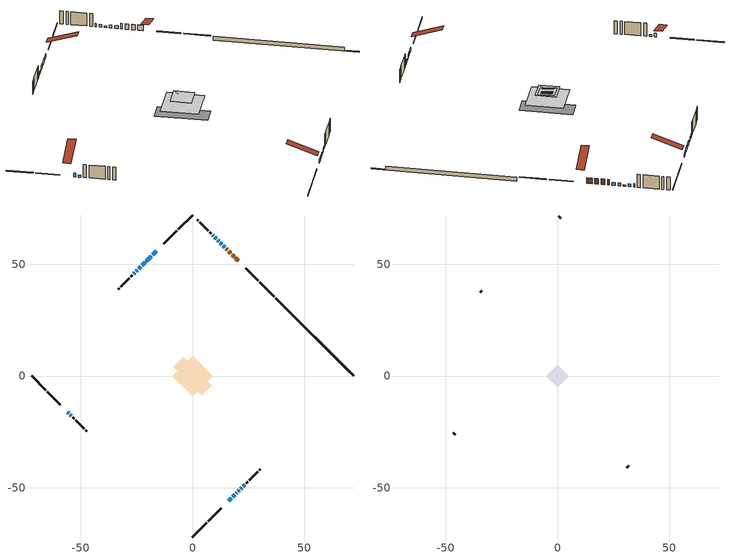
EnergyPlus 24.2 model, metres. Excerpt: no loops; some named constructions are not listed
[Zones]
conditioned space
 floor adiabatic (AdiabaticFloorConstruction): -9.14,0 0,9.14 9.14,0 0,-9.14 z3.15
 floor foundation (Slab1 construction): -8.7,4.11 -4.11,8.7 8.7,-4.11 4.11,-8.7 z-0.73
 wall outside (RimJoist1 construction): 0,-72.07 6.47,-65.6 / -72.07,0 -65.6,-6.47 / 0,72.07 -6.47,65.6 / 36.62,35.44 30.16,41.91 z0.71:1.01
 wall outside (RimJoist2 construction): 7.12,-64.94 12.86,-59.21 / -64.94,-7.12 -59.21,-12.86 / -7.12,64.94 -12.86,59.21 / 29.5,42.57 23.76,48.31 z0.71:1.01
 wall outside (AdiabaticWallConstruction 1): 20.49,51.57 19.25,52.82 / 18.59,53.48 17.79,54.28 / 17.14,54.93 16.22,55.84 / 15.57,56.5 15.18,56.89 z0.71:2.74
 wall outside (AdiabaticWallConstruction): -16.13,55.94 -17.82,54.25 z0.71:1.75; 16.13,-55.94 17.37,-54.7 z0.71:2.01; -18.48,53.59 -20.6,51.47 / -55.94,-16.13 -55.43,-16.63 z0.71:2.08; -21.26,50.81 -22.51,49.55 z0.71:2.23; 14.52,57.54 13.7,58.37 z0.71:1.7; 13.04,59.03 12.43,59.64 / 10.63,61.43 10.02,62.05 z0.71:1.73; 18.03,-54.04 18.85,-53.22 / 19.5,-52.57 19.81,-52.26 / -24.8,47.27 -25.18,46.89 / -25.83,46.24 -26.21,45.86 / 9.37,62.7 9.09,62.98 z0.71:1.93; 20.46,-51.61 20.95,-51.12 / -23.17,48.9 -24.14,47.93 / 11.78,60.29 11.29,60.78 z0.71:1.19; -54.78,-17.29 -54.24,-17.83 z0.71:1.4; 21.61,-50.46 22.11,-49.96 z0.71:1.68; 22.76,-49.3 23.36,-48.71 z0.71:1.65
 wall outside (Wall1 construction): 24.02,-48.05 24.72,-47.35 / -53.58,-18.49 -52.88,-19.19 / -26.87,45.2 -27.57,44.5 / 8.43,63.63 7.73,64.34 z0.71:5.59
 wall outside (Wall2 construction): 25.37,-46.69 29.21,-42.86 / -52.22,-19.84 -48.39,-23.68 / -28.22,43.84 -32.06,40.01 / 7.07,64.99 3.24,68.83 z0.71:5.59
 wall outside (Wall4 construction): 29.87,-42.2 30.31,-41.75 / -47.73,-24.34 -47.28,-24.78 / -32.72,39.35 -33.17,38.9 / 2.58,69.49 2.13,69.93 z0.71:5.59
 wall foundation (FoundationWall1 construction): 37.28,34.79,-0.73 37.28,34.79,0.71 68.59,3.48,0.71 68.59,3.48,-0.32 72.07,0,-0.32 72.07,0,-0.73
 window (WindowConstruction): -16.13,55.94 -17.82,54.25 z0.71:1.75
 window (WindowConstruction 5): 16.13,-55.94 17.37,-54.7 z0.71:2.01
 window (WindowConstruction 6): -18.48,53.59 -20.6,51.47 z0.71:2.08
 window (WindowConstruction 7): -21.26,50.81 -22.51,49.55 z0.71:2.23
 window (WindowConstruction 8): -55.94,-16.13 -55.43,-16.63 z0.71:2.08
 window (WindowConstruction 9): 14.52,57.54 13.7,58.37 z0.71:1.7
 window (WindowConstruction 10): 13.04,59.03 12.43,59.64 z0.71:1.72
 window (WindowConstruction 14): 18.03,-54.04 18.84,-53.22 z0.71:1.93
 window (WindowConstruction 15): 19.5,-52.57 19.81,-52.26 z0.71:1.93
 window (WindowConstruction 16): 20.46,-51.6 20.95,-51.12 z0.71:1.19
 window (WindowConstruction 17): -23.17,48.9 -24.14,47.93 z0.71:1.19
 window (WindowConstruction 18): 11.77,60.29 11.29,60.78 z0.71:1.19
 window (WindowConstruction 1): -54.78,-17.29 -54.24,-17.83 z0.71:1.4
 window (WindowConstruction 2): 10.63,61.44 10.02,62.05 z0.71:1.72
 window (WindowConstruction 3): 21.61,-50.46 22.11,-49.96 z0.71:1.68
 window (WindowConstruction 11): -24.8,47.27 -25.17,46.89 z0.71:1.93
 window (WindowConstruction 12): -25.83,46.24 -26.21,45.86 z0.71:1.93
 window (WindowConstruction 13): 9.37,62.7 9.09,62.98 z0.71:1.93
 window (WindowConstruction 4): 22.77,-49.3 23.36,-48.71 z0.71:1.65
 door (Door): 20.49,51.57 19.25,52.82 z0.71:2.74
 door (Door 1): 18.59,53.48 17.79,54.28 z0.71:2.74
 door (Door 2): 17.13,54.93 16.22,55.84 z0.71:2.74
 door (Door 3): 15.57,56.5 15.18,56.89 z0.71:2.74
 ceiling adiabatic (AdiabaticFloorConstruction): 0,-9.14 9.14,0 0,9.14 -9.14,0 z3.15
attic - vented
 floor to conditioned space (Floor1 construction Reversed): -5.04,0 0,5.04 5.04,0 0,-5.04 z5.59
 floor to conditioned space (Floor2 construction Reversed): -2.7,0 0,2.7 2.7,0 0,-2.7 z5.59
 floor to conditioned space (Floor3 construction Reversed): -4,0 0,4 4,0 0,-4 z5.59
 floor to conditioned space (Floor4 construction Reversed): -3.05,0 0,3.05 3.05,0 0,-3.05 z5.59
 wall outside (Wall5 construction): 30.97,-41.1 31.79,-40.28 / -46.63,-25.44 -45.81,-26.26 / -33.82,38.24 -34.64,37.43 / 1.48,70.59 0.66,71.41 z0.71:5.59
 roof outside (Roof1 construction): 15.47,-56.59,5.59 8.05,-49.17,9.08 6.1,-51.13,9.08 13.52,-58.55,5.59; -56.59,-15.47,5.59 -49.17,-8.05,9.08 -51.13,-6.1,9.08 -58.55,-13.52,5.59; -15.47,56.59,5.59 -8.05,49.17,9.08 -6.1,51.13,9.08 -13.52,58.55,5.59; 21.15,50.92,5.59 13.73,43.5,9.08 15.69,41.54,9.08 23.1,48.96,5.59
[Material] Roughness=Rough; Thermal Absorptance=0.9
Name | Thickness {m} | Conductivity {W/m-K} | Density {kg/m3} | Specific Heat {J/kg-K} | Solar Absorptance | Visible Absorptance
ceiling loosefill ins | 0.254 | 0.0480833 | 16.02 | 1046.75 | 0.7 | 0.7
ceiling loosefill ins 1 | 0.0846667 | 0.0480833 | 16.02 | 1046.75 | 0.7 | 0.7
ceiling stud and cavity | 0.1397 | 0.0778579 | 65.682 | 1177.47 | 0.7 | 0.7
ceiling stud and cavity 1 | 0.1397 | 0.136084 | 65.682 | 1177.47 | 0.7 | 0.7
ceiling stud and cavity 2 | 0.1397 | 0.0890429 | 65.682 | 1177.47 | 0.7 | 0.7
ceiling stud and cavity 3 | 0.1397 | 0.0884472 | 65.682 | 1177.47 | 0.7 | 0.7
gypsum board | 0.0127 | 0.160291 | 801 | 837.4 | 0.6 | 0.6
[Construction]
Floor1 construction: ceiling loosefill ins, ceiling stud and cavity, gypsum board
Floor2 construction: ceiling loosefill ins, ceiling stud and cavity 1, gypsum board
Floor3 construction: ceiling loosefill ins 1, ceiling stud and cavity 2, gypsum board
Floor4 construction: ceiling loosefill ins 1, ceiling stud and cavity 3, gypsum board
[EnergyManagementSystem:Program]
natural_vent_program: Set Tin = tin_s; Set Tout = tout_s; Set Wout = out_wt_s; Set Pbar = out_pb_s; Set Phiout = (@RhFnTdbWPb Tout Wout Pbar); Set MaxHR = 0.0115; Set Tnvsp = (htg_sp_s + clg_sp_s) / 2; Set NVavail = natural_vent_s; Set ClgSsnAvail = cool_season; Set Qnv = 0; Set Qwhf = 0; Set whole_house_fan_mix_act = 0; Set whole_house_fan_act = 0; If ((Wout < MaxHR) && (Tin > Tout) && (Tin > Tnvsp) && (ClgSsnAvail > 0)); Set WHF_Flow = 0; Set Adj = (Tin-Tnvsp)/(Tin-Tout); Set Adj = (@Min Adj 1); Set Adj = (@Max Adj 0); If (WHF_Flow > 0); Set Qwhf = WHF_Flow*Adj; Set whole_house_fan_mix_act = WHF_Flow*Adj; Set WHF_W = 0; Set whole_house_fan_act = WHF_W*Adj; ElseIf (NVavail > 0); Set NVArea = 0.0; Set Cs = 0.00016933180327889243; Set Cw = 3.0462489471994624e-05; Set Tdiff = Tin-Tout; Set dT = (@Abs Tdiff); Set Vwind = site_vw_s; Set SGNV = NVArea*Adj*((((Cs*dT)+(Cw*(Vwind^2)))^0.5)/1000); Set MaxNV = 3.0772231823155205; Set Qnv = (@Min SGNV MaxNV); EndIf; EndIf; Set natural_vent_flow_act = Qnv; Set whole_house_fan_flow_act = Qwhf; Set natural_vent_program_Qnv = Qnv; Set natural_vent_program_Qwhf = Qwhf
total_airflows_program: Set total_infil_flow_rate = 0; Set total_mechvent_flow_rate = 0; Set total_natvent_flow_rate = 0; Set total_whf_flow_rate = 0; Set total_infil_flow_rate = total_infil_flow_rate + (infil_program_Qinf * 1); Set total_mechvent_flow_rate = total_mechvent_flow_rate + (infil_program_Qfan * 1); Set total_natvent_flow_rate = total_natvent_flow_rate + (natural_vent_program_Qnv * 1); Set total_whf_flow_rate = total_whf_flow_rate + (natural_vent_program_Qwhf * 1)
total_loads_program: Set loads_htg_tot = 0; Set loads_clg_tot = 0; If htg_load_cond > 0; Set loads_htg_tot = loads_htg_tot + (htg_load_cond - clg_load_cond) * 1.0; EndIf; Set loads_htg_tot = (@Max loads_htg_tot 0); If clg_load_cond > 0; Set loads_clg_tot = loads_clg_tot + (clg_load_cond - htg_load_cond) * 0.0; EndIf; Set loads_clg_tot = (@Max loads_clg_tot 0)
unit_heater_supply_fan_disaggregate_program: Set unit_heater_supply_fan_primary_htg = 0; If unit_heater_htg_coil_s > 0; Set unit_heater_supply_fan_primary_htg = unit_heater_supply_fan_s; EndIf
unmet_hours_program: Set htg_unmet_hours = 0; Set clg_unmet_hours = 0; Set unit_htg_unmet_hours = 0; If ((DayOfYear >= 1) && (DayOfYear <= 365)); Set unit_htg_unmet_hours = unit_htg_unmet_hours + conditioned_space_htg_unmet_s; If unit_htg_unmet_hours > htg_unmet_hours; Set htg_unmet_hours = unit_htg_unmet_hours; EndIf; EndIf
water_heater_EC_adj: If WarmupFlag == 0; Set dhw_e_cons = water_heater_energy + water_heater_on_cycle_parasitic + water_heater_off_cycle_parasitic; Set water_heater_ec_adj_act = 0.0 * dhw_e_cons / 1; EndIf
[EnergyManagementSystem:ProgramCallingManager]
component_loads_program_calling_manager: EndOfZoneTimestepAfterZoneReporting; component_loads_program
fridge_schedule_program_calling_manager: BeginZoneTimestepAfterInitHeatBalance; fridge_schedule_program
infil_program_calling_manager: BeginZoneTimestepAfterInitHeatBalance; infil_program
natural_vent_program_calling_manager: BeginZoneTimestepAfterInitHeatBalance; natural_vent_program
total_airflows_program_calling_manager: EndOfZoneTimestepAfterZoneReporting; total_airflows_program
total_loads_program_calling_manager: EndOfZoneTimestepAfterZoneReporting; total_loads_program
unit_heater_supply_fan_disaggregate_program_calling_manager: EndOfSystemTimestepBeforeHVACReporting; unit_heater_supply_fan_disaggregate_program
unmet_hours_program_calling_manager: EndOfZoneTimestepBeforeZoneReporting; unmet_hours_program
water_heater_EC_adj_ProgramManager: EndOfSystemTimestepBeforeHVACReporting; water_heater_EC_adj
[EnergyManagementSystem:OutputVariable] Type of Data in Variable=Summed
Name | EMS Variable | Update Frequency | EMS Program or Subroutine | Units
unit heater supply fan disaggregate htg primary | unit_heater_supply_fan_primary_htg | SystemTimestep | unit_heater_supply_fan_disaggregate_program | J
loads_htg_tot_peakload_outvar; loads_htg_tot_annual_outvar; Energy Management System Output Variable 1; Energy Management System Output Variable 45 | loads_htg_tot | ZoneTimestep | total_loads_program | J
loads_clg_tot_peakload_outvar; loads_clg_tot_annual_outvar; Energy Management System Output Variable 2; Energy Management System Output Variable 46 | loads_clg_tot | ZoneTimestep | total_loads_program | J
htg_unmet_hours_annual_outvar; Energy Management System Output Variable 3 | htg_unmet_hours | ZoneTimestep | unmet_hours_program | hr
clg_unmet_hours_annual_outvar; Energy Management System Output Variable 4 | clg_unmet_hours | ZoneTimestep | unmet_hours_program | hr
loads_htg_roofs_annual_outvar; Energy Management System Output Variable 5 | loads_htg_roofs | ZoneTimestep | component_loads_program | J
loads_htg_ceilings_annual_outvar; Energy Management System Output Variable 6 | loads_htg_ceilings | ZoneTimestep | component_loads_program | J
loads_htg_walls_annual_outvar; Energy Management System Output Variable 7 | loads_htg_walls | ZoneTimestep | component_loads_program | J
loads_htg_rim_joists_annual_outvar; Energy Management System Output Variable 8 | loads_htg_rim_joists | ZoneTimestep | component_loads_program | J
loads_htg_foundation_walls_annual_outvar; Energy Management System Output Variable 9 | loads_htg_foundation_walls | ZoneTimestep | component_loads_program | J
loads_htg_doors_annual_outvar; Energy Management System Output Variable 10 | loads_htg_doors | ZoneTimestep | component_loads_program | J
loads_htg_windows_conduction_annual_outvar; Energy Management System Output Variable 11 | loads_htg_windows_conduction | ZoneTimestep | component_loads_program | J
loads_htg_windows_solar_annual_outvar; Energy Management System Output Variable 12 | loads_htg_windows_solar | ZoneTimestep | component_loads_program | J
loads_htg_skylights_conduction_annual_outvar; Energy Management System Output Variable 13 | loads_htg_skylights_conduction | ZoneTimestep | component_loads_program | J
loads_htg_skylights_solar_annual_outvar; Energy Management System Output Variable 14 | loads_htg_skylights_solar | ZoneTimestep | component_loads_program | J
loads_htg_floors_annual_outvar; Energy Management System Output Variable 15 | loads_htg_floors | ZoneTimestep | component_loads_program | J
loads_htg_slabs_annual_outvar; Energy Management System Output Variable 16 | loads_htg_slabs | ZoneTimestep | component_loads_program | J
loads_htg_internal_mass_annual_outvar; Energy Management System Output Variable 17 | loads_htg_internal_mass | ZoneTimestep | component_loads_program | J
loads_htg_infil_annual_outvar; Energy Management System Output Variable 18 | loads_htg_infil | ZoneTimestep | component_loads_program | J
loads_htg_natvent_annual_outvar; Energy Management System Output Variable 19 | loads_htg_natvent | ZoneTimestep | component_loads_program | J
loads_htg_mechvent_annual_outvar; Energy Management System Output Variable 20 | loads_htg_mechvent | ZoneTimestep | component_loads_program | J
loads_htg_whf_annual_outvar; Energy Management System Output Variable 21 | loads_htg_whf | ZoneTimestep | component_loads_program | J
loads_htg_ducts_annual_outvar; Energy Management System Output Variable 22 | loads_htg_ducts | ZoneTimestep | component_loads_program | J
loads_htg_intgains_annual_outvar; Energy Management System Output Variable 23 | loads_htg_intgains | ZoneTimestep | component_loads_program | J
loads_htg_lighting_annual_outvar; Energy Management System Output Variable 24 | loads_htg_lighting | ZoneTimestep | component_loads_program | J
loads_clg_roofs_annual_outvar; Energy Management System Output Variable 25 | loads_clg_roofs | ZoneTimestep | component_loads_program | J
loads_clg_ceilings_annual_outvar; Energy Management System Output Variable 26 | loads_clg_ceilings | ZoneTimestep | component_loads_program | J
loads_clg_walls_annual_outvar; Energy Management System Output Variable 27 | loads_clg_walls | ZoneTimestep | component_loads_program | J
loads_clg_rim_joists_annual_outvar; Energy Management System Output Variable 28 | loads_clg_rim_joists | ZoneTimestep | component_loads_program | J
loads_clg_foundation_walls_annual_outvar; Energy Management System Output Variable 29 | loads_clg_foundation_walls | ZoneTimestep | component_loads_program | J
loads_clg_doors_annual_outvar; Energy Management System Output Variable 30 | loads_clg_doors | ZoneTimestep | component_loads_program | J
loads_clg_windows_conduction_annual_outvar; Energy Management System Output Variable 31 | loads_clg_windows_conduction | ZoneTimestep | component_loads_program | J
loads_clg_windows_solar_annual_outvar; Energy Management System Output Variable 32 | loads_clg_windows_solar | ZoneTimestep | component_loads_program | J
loads_clg_skylights_conduction_annual_outvar; Energy Management System Output Variable 33 | loads_clg_skylights_conduction | ZoneTimestep | component_loads_program | J
loads_clg_skylights_solar_annual_outvar; Energy Management System Output Variable 34 | loads_clg_skylights_solar | ZoneTimestep | component_loads_program | J
loads_clg_floors_annual_outvar; Energy Management System Output Variable 35 | loads_clg_floors | ZoneTimestep | component_loads_program | J
loads_clg_slabs_annual_outvar; Energy Management System Output Variable 36 | loads_clg_slabs | ZoneTimestep | component_loads_program | J
loads_clg_internal_mass_annual_outvar; Energy Management System Output Variable 37 | loads_clg_internal_mass | ZoneTimestep | component_loads_program | J
loads_clg_infil_annual_outvar; Energy Management System Output Variable 38 | loads_clg_infil | ZoneTimestep | component_loads_program | J
loads_clg_natvent_annual_outvar; Energy Management System Output Variable 39 | loads_clg_natvent | ZoneTimestep | component_loads_program | J
loads_clg_mechvent_annual_outvar; Energy Management System Output Variable 40 | loads_clg_mechvent | ZoneTimestep | component_loads_program | J
loads_clg_whf_annual_outvar; Energy Management System Output Variable 41 | loads_clg_whf | ZoneTimestep | component_loads_program | J
loads_clg_ducts_annual_outvar; Energy Management System Output Variable 42 | loads_clg_ducts | ZoneTimestep | component_loads_program | J
loads_clg_intgains_annual_outvar; Energy Management System Output Variable 43 | loads_clg_intgains | ZoneTimestep | component_loads_program | J
loads_clg_lighting_annual_outvar; Energy Management System Output Variable 44 | loads_clg_lighting | ZoneTimestep | component_loads_program | J
[Schedule:Day:Interval]
interior lighting schedule day: No, 01:00, 0.108182, 04:00, 0.0901515, 05:00, 0.0991667, 06:00, 0.162273, 07:00, 0.270455, 08:00, 0.342576, 10:00, 0.369621, 11:00, 0.351591, 12:00, 0.333561, 13:00, 0.324545, 14:00, 0.31553, 15:00, 0.333561, 16:00, 0.369621, 17:00, 0.450758, 18:00, 0.585985, 19:00, 0.775303, 20:00, 0.955606, 21:00, 0.991667, 22:00, 0.712197, 23:00, 0.360606, 24:00, 0.162273
interior lighting schedule day 1: No, 01:00, 0.100909, 04:00, 0.0840909, 05:00, 0.0925, 06:00, 0.151364, 07:00, 0.252273, 08:00, 0.319545, 10:00, 0.344773, 11:00, 0.327955, 12:00, 0.311136, 13:00, 0.302727, 14:00, 0.294318, 15:00, 0.311136, 16:00, 0.344773, 17:00, 0.420455, 18:00, 0.546591, 19:00, 0.723182, 20:00, 0.891364, 21:00, 0.925, 22:00, 0.664318, 23:00, 0.336364, 24:00, 0.151364
interior lighting schedule day 2: No, 01:00, 0.0927273, 04:00, 0.0772727, 05:00, 0.085, 06:00, 0.139091, 07:00, 0.231818, 08:00, 0.293636, 10:00, 0.316818, 11:00, 0.301364, 12:00, 0.285909, 13:00, 0.278182, 14:00, 0.270455, 15:00, 0.285909, 16:00, 0.316818, 17:00, 0.386364, 18:00, 0.502273, 19:00, 0.664545, 20:00, 0.819091, 21:00, 0.85, 22:00, 0.610455, 23:00, 0.309091, 24:00, 0.139091
interior lighting schedule day 3: No, 01:00, 0.0845455, 04:00, 0.0704545, 05:00, 0.0775, 06:00, 0.126818, 07:00, 0.211364, 08:00, 0.267727, 10:00, 0.288864, 11:00, 0.274773, 12:00, 0.260682, 13:00, 0.253636, 14:00, 0.246591, 15:00, 0.260682, 16:00, 0.288864, 17:00, 0.352273, 18:00, 0.457955, 19:00, 0.605909, 20:00, 0.746818, 21:00, 0.775, 22:00, 0.556591, 23:00, 0.281818, 24:00, 0.126818
interior lighting schedule day 4: No, 01:00, 0.0763636, 04:00, 0.0636364, 05:00, 0.07, 06:00, 0.114545, 07:00, 0.190909, 08:00, 0.241818, 10:00, 0.260909, 11:00, 0.248182, 12:00, 0.235455, 13:00, 0.229091, 14:00, 0.222727, 15:00, 0.235455, 16:00, 0.260909, 17:00, 0.318182, 18:00, 0.413636, 19:00, 0.547273, 20:00, 0.674545, 21:00, 0.7, 22:00, 0.502727, 23:00, 0.254545, 24:00, 0.114545
interior lighting schedule day 5: No, 01:00, 0.0727273, 04:00, 0.0606061, 05:00, 0.0666667, 06:00, 0.109091, 07:00, 0.181818, 08:00, 0.230303, 10:00, 0.248485, 11:00, 0.236364, 12:00, 0.224242, 13:00, 0.218182, 14:00, 0.212121, 15:00, 0.224242, 16:00, 0.248485, 17:00, 0.30303, 18:00, 0.393939, 19:00, 0.521212, 20:00, 0.642424, 21:00, 0.666667, 22:00, 0.478788, 23:00, 0.242424, 24:00, 0.109091
interior lighting schedule day 6: No, 01:00, 0.0745455, 04:00, 0.0621212, 05:00, 0.0683333, 06:00, 0.111818, 07:00, 0.186364, 08:00, 0.236061, 10:00, 0.254697, 11:00, 0.242273, 12:00, 0.229848, 13:00, 0.223636, 14:00, 0.217424, 15:00, 0.229848, 16:00, 0.254697, 17:00, 0.310606, 18:00, 0.403788, 19:00, 0.534242, 20:00, 0.658485, 21:00, 0.683333, 22:00, 0.490758, 23:00, 0.248485, 24:00, 0.111818
interior lighting schedule day 7: No, 01:00, 0.08, 04:00, 0.0666667, 05:00, 0.0733333, 06:00, 0.12, 07:00, 0.2, 08:00, 0.253333, 10:00, 0.273333, 11:00, 0.26, 12:00, 0.246667, 13:00, 0.24, 14:00, 0.233333, 15:00, 0.246667, 16:00, 0.273333, 17:00, 0.333333, 18:00, 0.433333, 19:00, 0.573333, 20:00, 0.706667, 21:00, 0.733333, 22:00, 0.526667, 23:00, 0.266667, 24:00, 0.12
interior lighting schedule day 8: No, 01:00, 0.0890909, 04:00, 0.0742424, 05:00, 0.0816667, 06:00, 0.133636, 07:00, 0.222727, 08:00, 0.282121, 10:00, 0.304394, 11:00, 0.289545, 12:00, 0.274697, 13:00, 0.267273, 14:00, 0.259848, 15:00, 0.274697, 16:00, 0.304394, 17:00, 0.371212, 18:00, 0.482576, 19:00, 0.638485, 20:00, 0.78697, 21:00, 0.816667, 22:00, 0.586515, 23:00, 0.29697, 24:00, 0.133636
interior lighting schedule day 9: No, 01:00, 0.0972727, 04:00, 0.0810606, 05:00, 0.0891667, 06:00, 0.145909, 07:00, 0.243182, 08:00, 0.30803, 10:00, 0.332348, 11:00, 0.316136, 12:00, 0.299924, 13:00, 0.291818, 14:00, 0.283712, 15:00, 0.299924, 16:00, 0.332348, 17:00, 0.405303, 18:00, 0.526894, 19:00, 0.697121, 20:00, 0.859242, 21:00, 0.891667, 22:00, 0.640379, 23:00, 0.324242, 24:00, 0.145909
interior lighting schedule day 10: No, 01:00, 0.105455, 04:00, 0.0878788, 05:00, 0.0966667, 06:00, 0.158182, 07:00, 0.263636, 08:00, 0.333939, 10:00, 0.360303, 11:00, 0.342727, 12:00, 0.325152, 13:00, 0.316364, 14:00, 0.307576, 15:00, 0.325152, 16:00, 0.360303, 17:00, 0.439394, 18:00, 0.571212, 19:00, 0.755758, 20:00, 0.931515, 21:00, 0.966667, 22:00, 0.694242, 23:00, 0.351515, 24:00, 0.158182
interior lighting schedule day 11: No, 01:00, 0.109091, 04:00, 0.0909091, 05:00, 0.1, 06:00, 0.163636, 07:00, 0.272727, 08:00, 0.345455, 10:00, 0.372727, 11:00, 0.354545, 12:00, 0.336364, 13:00, 0.327273, 14:00, 0.318182, 15:00, 0.336364, 16:00, 0.372727, 17:00, 0.454545, 18:00, 0.590909, 19:00, 0.781818, 20:00, 0.963636, 21:00, 1, 22:00, 0.718182, 23:00, 0.363636, 24:00, 0.163636
interior lighting schedule default day; occupants schedule default day; clothes dryer schedule default day; cooking range schedule default day; misc plug loads schedule default day; general water use schedule default day; heating setpoint default day; cooling setpoint default day; clothes dryer exhaust 0 schedule default day; cooling season schedule day; cooling season schedule day 2; cooling season schedule default day; exterior lighting schedule default day; natural vent schedule default day: No, 24:00, 0
occupants schedule day: No, 05:00, 0.426829, 06:00, 0.719512, 07:00, 1, 08:00, 0.670732, 09:00, 0.329268, 14:00, 0.170732, 15:00, 0.231707, 16:00, 0.329268, 17:00, 0.5, 18:00, 0.670732, 19:00, 0.829268, 21:00, 1, 22:00, 0.853659, 23:00, 0.646341, 24:00, 0.426829
clothes dryer schedule day; clothes dryer exhaust 0 schedule day: No, 01:00, 0.123457, 02:00, 0.0740741, 03:00, 0.0493827, 04:00, 0.0246914, 05:00, 0.0493827, 06:00, 0.0740741, 07:00, 0.197531, 08:00, 0.395062, 09:00, 0.592593, 10:00, 0.839506, 11:00, 0.962963, 12:00, 1, 13:00, 0.91358, 14:00, 0.82716, 15:00, 0.716049, 16:00, 0.753086, 17:00, 0.679012, 18:00, 0.666667, 20:00, 0.62963, 21:00, 0.641975, 22:00, 0.666667, 23:00, 0.54321, 24:00, 0.296296
cooking range schedule day: No, 05:00, 0.0597015, 06:00, 0.11194, 07:00, 0.171642, 08:00, 0.291045, 11:00, 0.343284, 12:00, 0.402985, 13:00, 0.462687, 14:00, 0.343284, 15:00, 0.291045, 16:00, 0.402985, 17:00, 0.567164, 18:00, 1, 19:00, 0.850746, 20:00, 0.432836, 21:00, 0.291045, 22:00, 0.231343, 23:00, 0.171642, 24:00, 0.11194
misc plug loads schedule day: No, 06:00, 0.705882, 07:00, 0.745098, 08:00, 0.803922, 15:00, 0.823529, 16:00, 0.862745, 17:00, 0.921569, 18:00, 0.980392, 19:00, 1, 20:00, 0.980392, 21:00, 0.941176, 22:00, 0.862745, 23:00, 0.784314, 24:00, 0.72549
general water use schedule day: No, 01:00, 0.315068, 03:00, 0.287671, 04:00, 0.342466, 05:00, 0.369863, 06:00, 0.520548, 07:00, 0.60274, 08:00, 0.534247, 10:00, 0.506849, 11:00, 0.465753, 14:00, 0.479452, 15:00, 0.534247, 16:00, 0.589041, 17:00, 0.69863, 18:00, 0.876712, 19:00, 0.890411, 20:00, 0.986301, 21:00, 1, 22:00, 0.863014, 23:00, 0.616438, 24:00, 0.465753
heating setpoint day: No, 07:00, 18, 23:00, 21, 24:00, 18
cooling setpoint day: No, 24:00, 25
cooling season schedule day 1: No, 24:00, 1
exterior lighting schedule day: No, 01:00, 0.566667, 03:00, 0.524167, 05:00, 0.495833, 06:00, 0.5525, 07:00, 0.623333, 08:00, 0.580833, 09:00, 0.439167, 10:00, 0.354167, 12:00, 0.34, 13:00, 0.354167, 14:00, 0.396667, 15:00, 0.425, 16:00, 0.495833, 17:00, 0.623333, 18:00, 0.793333, 19:00, 0.906667, 20:00, 0.963333, 21:00, 0.991667, 22:00, 0.920833, 23:00, 0.793333, 24:00, 0.665833
exterior lighting schedule day 1: No, 01:00, 0.528571, 03:00, 0.488929, 05:00, 0.4625, 06:00, 0.515357, 07:00, 0.581429, 08:00, 0.541786, 09:00, 0.409643, 10:00, 0.330357, 12:00, 0.317143, 13:00, 0.330357, 14:00, 0.37, 15:00, 0.396429, 16:00, 0.4625, 17:00, 0.581429, 18:00, 0.74, 19:00, 0.845714, 20:00, 0.898571, 21:00, 0.925, 22:00, 0.858929, 23:00, 0.74, 24:00, 0.621071
exterior lighting schedule day 10: No, 01:00, 0.552381, 03:00, 0.510952, 05:00, 0.483333, 06:00, 0.538571, 07:00, 0.607619, 08:00, 0.56619, 09:00, 0.428095, 10:00, 0.345238, 12:00, 0.331429, 13:00, 0.345238, 14:00, 0.386667, 15:00, 0.414286, 16:00, 0.483333, 17:00, 0.607619, 18:00, 0.773333, 19:00, 0.88381, 20:00, 0.939048, 21:00, 0.966667, 22:00, 0.897619, 23:00, 0.773333, 24:00, 0.649048
exterior lighting schedule day 11: No, 01:00, 0.571429, 03:00, 0.528571, 05:00, 0.5, 06:00, 0.557143, 07:00, 0.628571, 08:00, 0.585714, 09:00, 0.442857, 10:00, 0.357143, 12:00, 0.342857, 13:00, 0.357143, 14:00, 0.4, 15:00, 0.428571, 16:00, 0.5, 17:00, 0.628571, 18:00, 0.8, 19:00, 0.914286, 20:00, 0.971429, 21:00, 1, 22:00, 0.928571, 23:00, 0.8, 24:00, 0.671429
exterior lighting schedule day 2: No, 01:00, 0.485714, 03:00, 0.449286, 05:00, 0.425, 06:00, 0.473571, 07:00, 0.534286, 08:00, 0.497857, 09:00, 0.376429, 10:00, 0.303571, 12:00, 0.291429, 13:00, 0.303571, 14:00, 0.34, 15:00, 0.364286, 16:00, 0.425, 17:00, 0.534286, 18:00, 0.68, 19:00, 0.777143, 20:00, 0.825714, 21:00, 0.85, 22:00, 0.789286, 23:00, 0.68, 24:00, 0.570714
exterior lighting schedule day 3: No, 01:00, 0.442857, 03:00, 0.409643, 05:00, 0.3875, 06:00, 0.431786, 07:00, 0.487143, 08:00, 0.453929, 09:00, 0.343214, 10:00, 0.276786, 12:00, 0.265714, 13:00, 0.276786, 14:00, 0.31, 15:00, 0.332143, 16:00, 0.3875, 17:00, 0.487143, 18:00, 0.62, 19:00, 0.708571, 20:00, 0.752857, 21:00, 0.775, 22:00, 0.719643, 23:00, 0.62, 24:00, 0.520357
exterior lighting schedule day 4: No, 01:00, 0.4, 03:00, 0.37, 05:00, 0.35, 06:00, 0.39, 07:00, 0.44, 08:00, 0.41, 09:00, 0.31, 10:00, 0.25, 12:00, 0.24, 13:00, 0.25, 14:00, 0.28, 15:00, 0.3, 16:00, 0.35, 17:00, 0.44, 18:00, 0.56, 19:00, 0.64, 20:00, 0.68, 21:00, 0.7, 22:00, 0.65, 23:00, 0.56, 24:00, 0.47
exterior lighting schedule day 5: No, 01:00, 0.380952, 03:00, 0.352381, 05:00, 0.333333, 06:00, 0.371429, 07:00, 0.419048, 08:00, 0.390476, 09:00, 0.295238, 10:00, 0.238095, 12:00, 0.228571, 13:00, 0.238095, 14:00, 0.266667, 15:00, 0.285714, 16:00, 0.333333, 17:00, 0.419048, 18:00, 0.533333, 19:00, 0.609524, 20:00, 0.647619, 21:00, 0.666667, 22:00, 0.619048, 23:00, 0.533333, 24:00, 0.447619
exterior lighting schedule day 6: No, 01:00, 0.390476, 03:00, 0.36119, 05:00, 0.341667, 06:00, 0.380714, 07:00, 0.429524, 08:00, 0.400238, 09:00, 0.302619, 10:00, 0.244048, 12:00, 0.234286, 13:00, 0.244048, 14:00, 0.273333, 15:00, 0.292857, 16:00, 0.341667, 17:00, 0.429524, 18:00, 0.546667, 19:00, 0.624762, 20:00, 0.66381, 21:00, 0.683333, 22:00, 0.634524, 23:00, 0.546667, 24:00, 0.45881
exterior lighting schedule day 7: No, 01:00, 0.419048, 03:00, 0.387619, 05:00, 0.366667, 06:00, 0.408571, 07:00, 0.460952, 08:00, 0.429524, 09:00, 0.324762, 10:00, 0.261905, 12:00, 0.251429, 13:00, 0.261905, 14:00, 0.293333, 15:00, 0.314286, 16:00, 0.366667, 17:00, 0.460952, 18:00, 0.586667, 19:00, 0.670476, 20:00, 0.712381, 21:00, 0.733333, 22:00, 0.680952, 23:00, 0.586667, 24:00, 0.492381
exterior lighting schedule day 8: No, 01:00, 0.466667, 03:00, 0.431667, 05:00, 0.408333, 06:00, 0.455, 07:00, 0.513333, 08:00, 0.478333, 09:00, 0.361667, 10:00, 0.291667, 12:00, 0.28, 13:00, 0.291667, 14:00, 0.326667, 15:00, 0.35, 16:00, 0.408333, 17:00, 0.513333, 18:00, 0.653333, 19:00, 0.746667, 20:00, 0.793333, 21:00, 0.816667, 22:00, 0.758333, 23:00, 0.653333, 24:00, 0.548333
exterior lighting schedule day 9: No, 01:00, 0.509524, 03:00, 0.47131, 05:00, 0.445833, 06:00, 0.496786, 07:00, 0.560476, 08:00, 0.522262, 09:00, 0.394881, 10:00, 0.318452, 12:00, 0.305714, 13:00, 0.318452, 14:00, 0.356667, 15:00, 0.382143, 16:00, 0.445833, 17:00, 0.560476, 18:00, 0.713333, 19:00, 0.815238, 20:00, 0.86619, 21:00, 0.891667, 22:00, 0.827976, 23:00, 0.713333, 24:00, 0.59869
[Schedule:Week:Daily]
heating setpoint Week Rule - Jan1-Dec31: heating setpoint day, heating setpoint day, heating setpoint day, heating setpoint day, heating setpoint day, heating setpoint day, heating setpoint day, heating setpoint default day, heating setpoint default day, heating setpoint default day, heating setpoint default day, heating setpoint default day
cooling setpoint Week Rule - Jan1-Dec31: cooling setpoint day, cooling setpoint day, cooling setpoint day, cooling setpoint day, cooling setpoint day, cooling setpoint day, cooling setpoint day, cooling setpoint default day, cooling setpoint default day, cooling setpoint default day, cooling setpoint default day, cooling setpoint default day
clothes dryer exhaust 0 schedule Week Rule - Jan1-Dec31: clothes dryer exhaust 0 schedule day, clothes dryer exhaust 0 schedule day, clothes dryer exhaust 0 schedule day, clothes dryer exhaust 0 schedule day, clothes dryer exhaust 0 schedule day, clothes dryer exhaust 0 schedule day, clothes dryer exhaust 0 schedule day, clothes dryer exhaust 0 schedule default day, clothes dryer exhaust 0 schedule default day, clothes dryer exhaust 0 schedule default day, clothes dryer exhaust 0 schedule default day, clothes dryer exhaust 0 schedule default day
cooling season schedule Week Rule - Jan1-May26: cooling season schedule day, cooling season schedule day, cooling season schedule day, cooling season schedule day, cooling season schedule day, cooling season schedule day, cooling season schedule day, cooling season schedule default day, cooling season schedule default day, cooling season schedule default day, cooling season schedule default day, cooling season schedule default day
cooling season schedule Week Rule - May27-Jun2: cooling season schedule day, cooling season schedule day, cooling season schedule day, cooling season schedule day, cooling season schedule day, cooling season schedule day 1, cooling season schedule day 1, cooling season schedule default day, cooling season schedule default day, cooling season schedule default day, cooling season schedule default day, cooling season schedule default day
cooling season schedule Week Rule - Jun3-Aug25: cooling season schedule day 1, cooling season schedule day 1, cooling season schedule day 1, cooling season schedule day 1, cooling season schedule day 1, cooling season schedule day 1, cooling season schedule day 1, cooling season schedule default day, cooling season schedule default day, cooling season schedule default day, cooling season schedule default day, cooling season schedule default day
cooling season schedule Week Rule - Aug26-Sep1: cooling season schedule day 1, cooling season schedule day 1, cooling season schedule day 1, cooling season schedule day 1, cooling season schedule day 1, cooling season schedule day 1, cooling season schedule day 2, cooling season schedule default day, cooling season schedule default day, cooling season schedule default day, cooling season schedule default day, cooling season schedule default day
cooling season schedule Week Rule - Sep2-Dec31: cooling season schedule day 2, cooling season schedule day 2, cooling season schedule day 2, cooling season schedule day 2, cooling season schedule day 2, cooling season schedule day 2, cooling season schedule day 2, cooling season schedule default day, cooling season schedule default day, cooling season schedule default day, cooling season schedule default day, cooling season schedule default day
exterior lighting schedule Week Rule - May27-Jun2: exterior lighting schedule day 4, exterior lighting schedule day 4, exterior lighting schedule day 4, exterior lighting schedule day 4, exterior lighting schedule day 4, exterior lighting schedule day 5, exterior lighting schedule day 5, exterior lighting schedule default day, exterior lighting schedule default day, exterior lighting schedule default day, exterior lighting schedule default day, exterior lighting schedule default day
exterior lighting schedule Week Rule - Jun3-Jun30: exterior lighting schedule day 5, exterior lighting schedule day 5, exterior lighting schedule day 5, exterior lighting schedule day 5, exterior lighting schedule day 5, exterior lighting schedule day 5, exterior lighting schedule day 5, exterior lighting schedule default day, exterior lighting schedule default day, exterior lighting schedule default day, exterior lighting schedule default day, exterior lighting schedule default day
exterior lighting schedule Week Rule - Jul1-Jul28: exterior lighting schedule day 6, exterior lighting schedule day 6, exterior lighting schedule day 6, exterior lighting schedule day 6, exterior lighting schedule day 6, exterior lighting schedule day 6, exterior lighting schedule day 6, exterior lighting schedule default day, exterior lighting schedule default day, exterior lighting schedule default day, exterior lighting schedule default day, exterior lighting schedule default day
exterior lighting schedule Week Rule - Jul29-Aug4: exterior lighting schedule day 6, exterior lighting schedule day 6, exterior lighting schedule day 6, exterior lighting schedule day 7, exterior lighting schedule day 7, exterior lighting schedule day 7, exterior lighting schedule day 7, exterior lighting schedule default day, exterior lighting schedule default day, exterior lighting schedule default day, exterior lighting schedule default day, exterior lighting schedule default day
exterior lighting schedule Week Rule - Aug5-Aug25: exterior lighting schedule day 7, exterior lighting schedule day 7, exterior lighting schedule day 7, exterior lighting schedule day 7, exterior lighting schedule day 7, exterior lighting schedule day 7, exterior lighting schedule day 7, exterior lighting schedule default day, exterior lighting schedule default day, exterior lighting schedule default day, exterior lighting schedule default day, exterior lighting schedule default day
exterior lighting schedule Week Rule - Aug26-Sep1: exterior lighting schedule day 7, exterior lighting schedule day 7, exterior lighting schedule day 7, exterior lighting schedule day 7, exterior lighting schedule day 7, exterior lighting schedule day 7, exterior lighting schedule day 8, exterior lighting schedule default day, exterior lighting schedule default day, exterior lighting schedule default day, exterior lighting schedule default day, exterior lighting schedule default day
exterior lighting schedule Week Rule - Sep2-Sep29: exterior lighting schedule day 8, exterior lighting schedule day 8, exterior lighting schedule day 8, exterior lighting schedule day 8, exterior lighting schedule day 8, exterior lighting schedule day 8, exterior lighting schedule day 8, exterior lighting schedule default day, exterior lighting schedule default day, exterior lighting schedule default day, exterior lighting schedule default day, exterior lighting schedule default day
exterior lighting schedule Week Rule - Sep30-Oct6: exterior lighting schedule day 8, exterior lighting schedule day 9, exterior lighting schedule day 9, exterior lighting schedule day 9, exterior lighting schedule day 9, exterior lighting schedule day 9, exterior lighting schedule day 9, exterior lighting schedule default day, exterior lighting schedule default day, exterior lighting schedule default day, exterior lighting schedule default day, exterior lighting schedule default day
exterior lighting schedule Week Rule - Oct7-Oct27: exterior lighting schedule day 9, exterior lighting schedule day 9, exterior lighting schedule day 9, exterior lighting schedule day 9, exterior lighting schedule day 9, exterior lighting schedule day 9, exterior lighting schedule day 9, exterior lighting schedule default day, exterior lighting schedule default day, exterior lighting schedule default day, exterior lighting schedule default day, exterior lighting schedule default day
exterior lighting schedule Week Rule - Oct28-Nov3: exterior lighting schedule day 9, exterior lighting schedule day 9, exterior lighting schedule day 9, exterior lighting schedule day 9, exterior lighting schedule day 10, exterior lighting schedule day 10, exterior lighting schedule day 10, exterior lighting schedule default day, exterior lighting schedule default day, exterior lighting schedule default day, exterior lighting schedule default day, exterior lighting schedule default day
exterior lighting schedule Week Rule - Nov4-Nov24: exterior lighting schedule day 10, exterior lighting schedule day 10, exterior lighting schedule day 10, exterior lighting schedule day 10, exterior lighting schedule day 10, exterior lighting schedule day 10, exterior lighting schedule day 10, exterior lighting schedule default day, exterior lighting schedule default day, exterior lighting schedule default day, exterior lighting schedule default day, exterior lighting schedule default day
exterior lighting schedule Week Rule - Nov25-Dec1: exterior lighting schedule day 10, exterior lighting schedule day 10, exterior lighting schedule day 10, exterior lighting schedule day 10, exterior lighting schedule day 10, exterior lighting schedule day 10, exterior lighting schedule day 11, exterior lighting schedule default day, exterior lighting schedule default day, exterior lighting schedule default day, exterior lighting schedule default day, exterior lighting schedule default day
exterior lighting schedule Week Rule - Dec2-Dec31: exterior lighting schedule day 11, exterior lighting schedule day 11, exterior lighting schedule day 11, exterior lighting schedule day 11, exterior lighting schedule day 11, exterior lighting schedule day 11, exterior lighting schedule day 11, exterior lighting schedule default day, exterior lighting schedule default day, exterior lighting schedule default day, exterior lighting schedule default day, exterior lighting schedule default day
natural vent schedule Week Rule - Jan1-Dec31: natural vent schedule default day, natural vent schedule default day, natural vent schedule default day, natural vent schedule default day, natural vent schedule default day, natural vent schedule default day, natural vent schedule default day, natural vent schedule default day, natural vent schedule default day, natural vent schedule default day, natural vent schedule default day, natural vent schedule default day
[Schedule:Year]
heating setpoint: heating setpoint Week Rule - Jan1-Dec31, 1, 1, 12, 31
cooling setpoint: cooling setpoint Week Rule - Jan1-Dec31, 1, 1, 12, 31
clothes dryer exhaust 0 schedule: clothes dryer exhaust 0 schedule Week Rule - Jan1-Dec31, 1, 1, 12, 31
cooling season schedule: cooling season schedule Week Rule - Jan1-May26, 1, 1, 5, 26, cooling season schedule Week Rule - May27-Jun2, 5, 27, 6, 2, cooling season schedule Week Rule - Jun3-Aug25, 6, 3, 8, 25, cooling season schedule Week Rule - Aug26-Sep1, 8, 26, 9, 1, cooling season schedule Week Rule - Sep2-Dec31, 9, 2, 12, 31
natural vent schedule: natural vent schedule Week Rule - Jan1-Dec31, 1, 1, 12, 31
